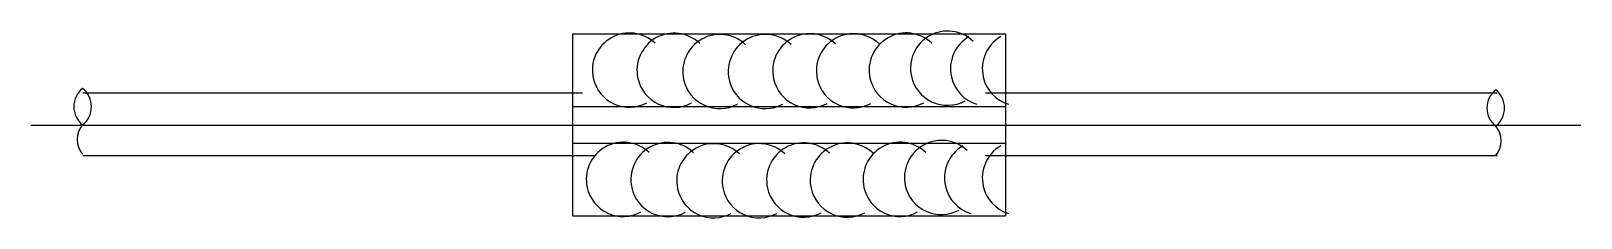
# Model space of a CAD drawing. Header units: metres. Extents: x -100456 to -97110, y -330334 to -329932.
import ezdxf

# ---------------------------------------------------------------- set-up
doc = ezdxf.new("R2010")
doc.units = ezdxf.units.M
doc.layers.add('AXIS', color=1, linetype='Continuous')
doc.layers.add('STEEL', color=1, linetype='Continuous')

msp = doc.modelspace()

# ---------------------------------------------------------------- linework, layer by layer
at = {"layer": 'AXIS'}
msp.add_line((-100455.97, -330134.17), (-97110.27, -330134.17), dxfattribs=at)
at = {"layer": 'STEEL'}
for points in [[(-99287.49, -329937.41), (-99287.49, -330329.51)], [(-99287.49, -329937.41), (-98352.14, -329937.41)], [(-98352.14, -329937.41), (-98352.14, -330329.51)], [(-100344.09, -330064.84), (-99265.59, -330064.84)], [(-98395.71, -330064.84), (-97291.09, -330064.84)], [(-99287.49, -330094.25), (-98352.14, -330094.25)], [(-99287.49, -330172.67), (-98352.14, -330172.67)], [(-100344.09, -330199.23), (-99239.47, -330199.23)], [(-98395.71, -330199.23), (-97291.09, -330199.23)], [(-99287.49, -330329.51), (-98352.14, -330329.51)]]:
    msp.add_lwpolyline(points, dxfattribs=at)
for points in [[(-99108.85, -329957.84, 0.74), (-99242.43, -330032.98, 1)], [(-99012.54, -329958.23, 0.74), (-99146.11, -330033.37, 1)], [(-98913.71, -329960.87, 0.74), (-99047.29, -330036.01, 1)], [(-98815.49, -329960.83, 0.74), (-98949.07, -330035.97, 1)], [(-98719.61, -329959.31, 0.74), (-98853.18, -330034.45, 1)], [(-98625.38, -329959.35, 0.74), (-98758.95, -330034.49, 1)], [(-98511.46, -329957.79, 0.74), (-98645.03, -330032.93, 1)], [(-98422.15, -329953.74, 0.74), (-98555.73, -330028.88, 1)], [(-98431.34, -329943.57, 0.33), (-98469.21, -330030.29, 1)], [(-98362.66, -329943.57, 0.33), (-98400.53, -330030.29, 1)], [(-99242.43, -330032.98, 0.5), (-99126.42, -330085.87, 1)], [(-99146.11, -330033.37, 0.5), (-99030.11, -330086.25, 1)], [(-99047.29, -330036.01, 0.5), (-98931.28, -330088.9, 1)], [(-98949.07, -330035.97, 0.5), (-98833.06, -330088.86, 1)], [(-98853.18, -330034.45, 0.5), (-98737.18, -330087.34, 1)], [(-98758.95, -330034.49, 0.5), (-98642.94, -330087.38, 1)], [(-98645.03, -330032.93, 0.5), (-98529.03, -330085.81, 1)], [(-98555.73, -330028.88, 0.5), (-98439.72, -330081.77, 1)], [(-98469.21, -330030.29, 0.27), (-98414.51, -330089.26, 1)], [(-98400.53, -330030.29, 0.27), (-98345.83, -330089.26, 1)], [(-99121.94, -330193.1, 0.74), (-99255.51, -330268.24, 1)], [(-99025.62, -330193.49, 0.74), (-99159.2, -330268.63, 1)], [(-98926.8, -330196.13, 0.74), (-99060.37, -330271.27, 1)], [(-98828.57, -330196.09, 0.74), (-98962.15, -330271.23, 1)], [(-98732.69, -330194.57, 0.74), (-98866.26, -330269.71, 1)], [(-98638.46, -330194.61, 0.74), (-98772.03, -330269.75, 1)], [(-98524.54, -330193.05, 0.74), (-98658.11, -330268.19, 1)], [(-98435.24, -330189.01, 0.74), (-98568.81, -330264.14, 1)], [(-98444.42, -330178.83, 0.33), (-98482.29, -330265.55, 1)], [(-98362.66, -330178.83, 0.33), (-98400.53, -330265.55, 1)], [(-99255.51, -330268.24, 0.5), (-99139.51, -330321.13, 1)], [(-99159.2, -330268.63, 0.5), (-99043.19, -330321.51, 1)], [(-99060.37, -330271.27, 0.5), (-98944.37, -330324.16, 1)], [(-98962.15, -330271.23, 0.5), (-98846.14, -330324.12, 1)], [(-98866.26, -330269.71, 0.5), (-98750.26, -330322.6, 1)], [(-98772.03, -330269.75, 0.5), (-98656.03, -330322.64, 1)], [(-98658.11, -330268.19, 0.5), (-98542.11, -330321.07, 1)], [(-98568.81, -330264.14, 0.5), (-98452.81, -330317.03, 1)], [(-98482.29, -330265.55, 0.27), (-98427.59, -330324.52, 1)], [(-98400.53, -330265.55, 0.27), (-98345.83, -330324.52, 1)]]:
    msp.add_lwpolyline(points, format="xyb", dxfattribs=at)
for centre, start, end in [((-100313.63, -330094.32), 128.23, 231.77), ((-100375.51, -330094.32), 308.23, 51.77), ((-97263.35, -330097.21), 128.23, 231.77), ((-97325.23, -330097.21), 308.23, 51.77), ((-100306.04, -330164.97), 140.41, 219.59), ((-97332.82, -330167.86), 320.41, 39.59)]:
    msp.add_arc(centre, 50, start, end, dxfattribs=at)

doc.saveas('drawing.dxf')
